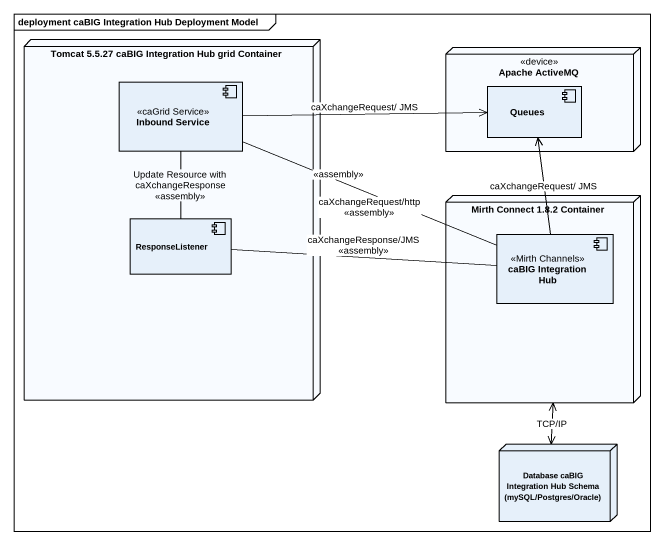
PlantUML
@startuml
mainframe deployment caBIG Integration Hub Deployment Model
node "Tomcat 5.5.27 caBIG Integration Hub grid Container" as Tomcat_5_5_27_caBIG {
  component "Inbound Service" as Inbound_Service <<caGrid Service>>
  component ResponseListener
}
node "Apache ActiveMQ" as Apache_ActiveMQ <<device>> {
  component Queues
}
node "Mirth Connect 1.8.2 Container" as Mirth_Connect_1_8_2 {
  component "caBIG Integration Hub" as caBIG_Integration_Hub <<Mirth Channels>>
}
node "Database caBIG Integration Hub Schema (mySQL/Postgres/Oracle)" as Database_caBIG_Integration
Inbound_Service -right-> Queues : caXchangeRequest/ JMS
Inbound_Service -right- caBIG_Integration_Hub : <<assembly>>
Inbound_Service -right- caBIG_Integration_Hub : caXchangeRequest/http\n<<assembly>>
Mirth_Connect_1_8_2 <--> Database_caBIG_Integration : TCP/IP
ResponseListener -up- Inbound_Service : Update Resource with caXchangeResponse\n<<assembly>>
ResponseListener -right- caBIG_Integration_Hub : caXchangeResponse/JMS\n<<assembly>>
caBIG_Integration_Hub -up-> Queues : caXchangeRequest/ JMS
@enduml
